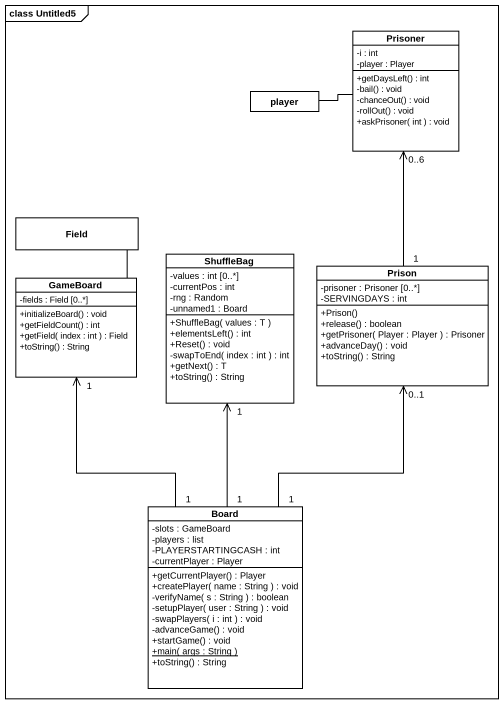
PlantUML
@startuml
mainframe class Untitled5
hide circle
hide empty members
skinparam classAttributeIconSize 0
class Prisoner {
  -i : int
  -player : Player
  +getDaysLeft() : int
  -bail() : void
  -chanceOut() : void
  -rollOut() : void
  +askPrisoner( int ) : void
}
class player
class Field
class GameBoard {
  -fields : Field [0..*]
  +initializeBoard() : void
  +getFieldCount() : int
  +getField( index : int ) : Field
  +toString() : String
}
class ShuffleBag {
  -values : int [0..*]
  -currentPos : int
  -rng : Random
  -unnamed1 : Board
  +ShuffleBag( values : T )
  +elementsLeft() : int
  +Reset() : void
  -swapToEnd( index : int ) : int
  +getNext() : T
  +toString() : String
}
class Prison {
  -prisoner : Prisoner [0..*]
  -SERVINGDAYS : int
  +Prison()
  +release() : boolean
  +getPrisoner( Player : Player ) : Prisoner
  +advanceDay() : void
  +toString() : String
}
class Board {
  -slots : GameBoard
  -players : list
  -PLAYERSTARTINGCASH : int
  -currentPlayer : Player
  +getCurrentPlayer() : Player
  +createPlayer( name : String ) : void
  -verifyName( s : String ) : boolean
  -setupPlayer( user : String ) : void
  -swapPlayers( i : int ) : void
  -advanceGame() : void
  +startGame() : void
  {static} +main( args : String )
  +toString() : String
}
player -right- Prisoner
GameBoard -up- Field
Prison "1" -up-> "0..6" Prisoner
Board "1" -up-> "1" GameBoard
Board "1" -up-> "1" ShuffleBag
Board "1" -up-> "0..1" Prison
@enduml
